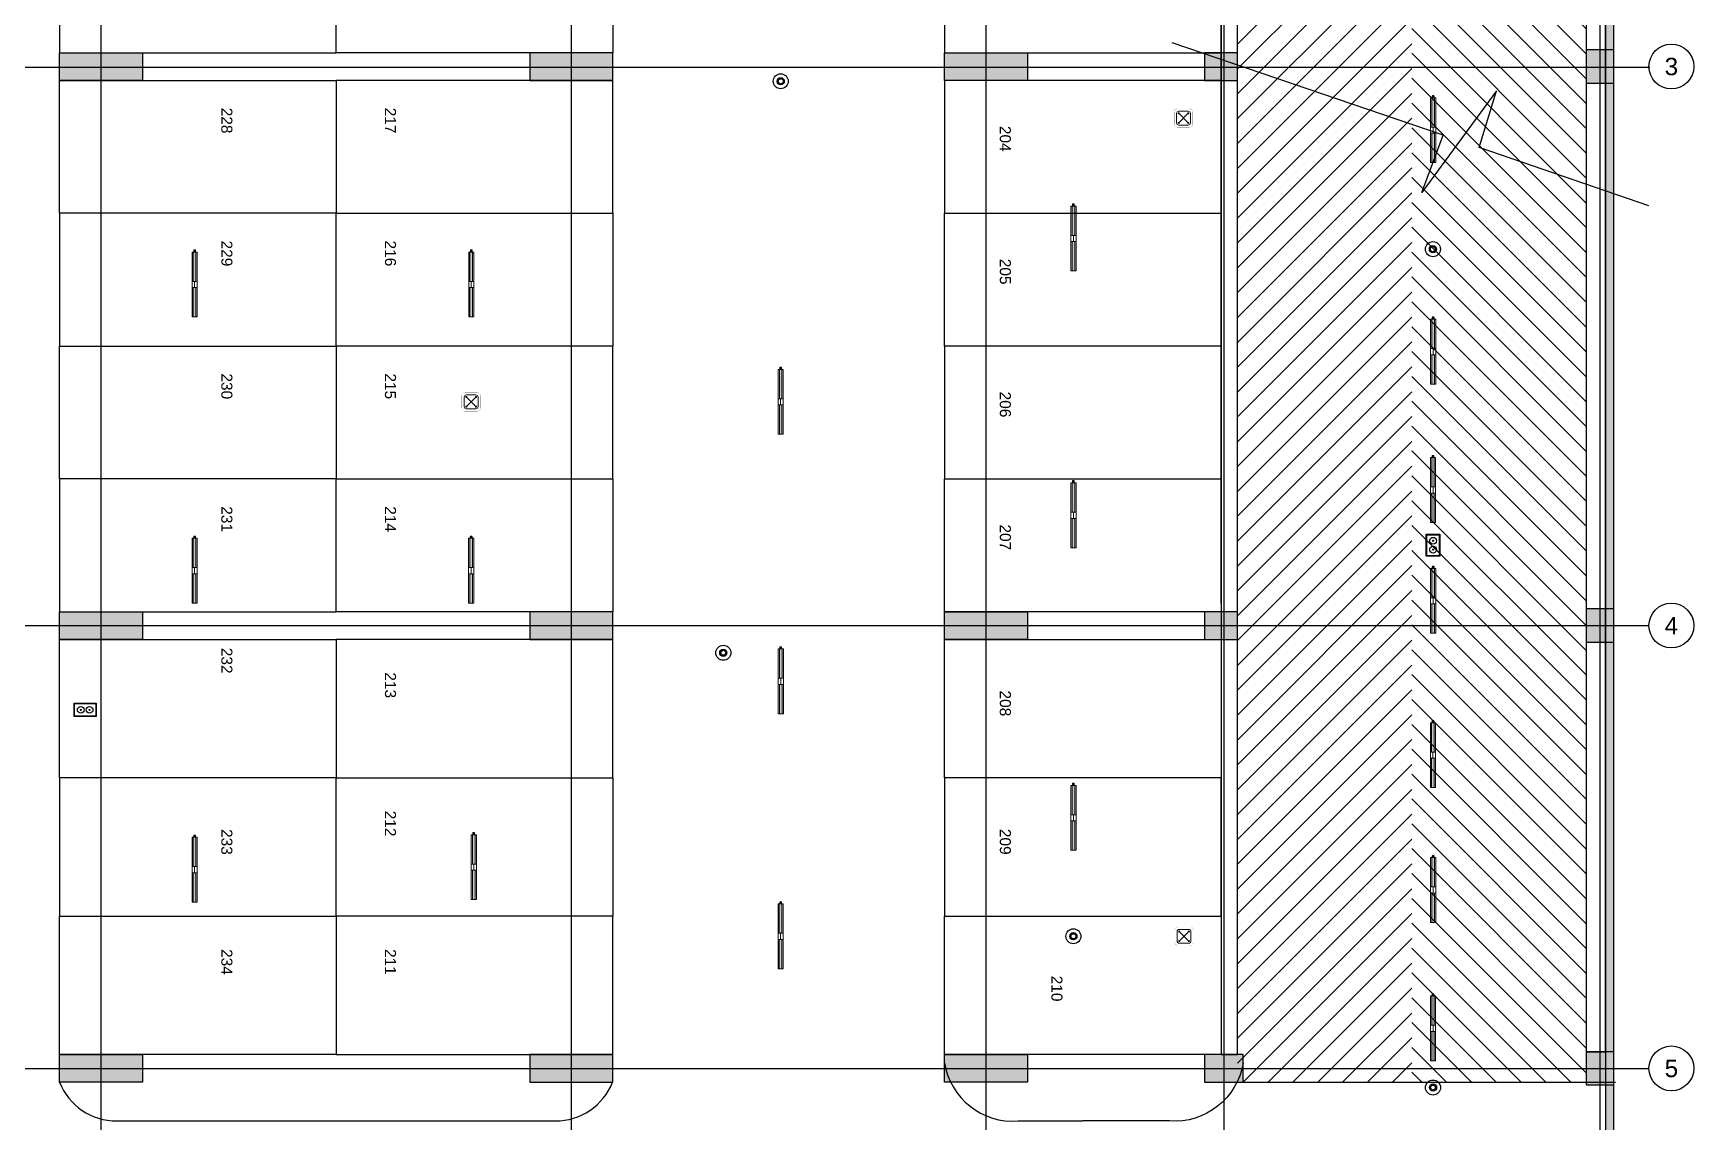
# Model space of a CAD drawing. Header units: metres. Extents: x 86 to 375, y -25 to 177.
# Drawn here: x 150.01 to 180.03, y 50.74 to 70.41 of the extents above; entities that cross this region are included whole.
import ezdxf
from ezdxf.enums import TextEntityAlignment as Align

# ---------------------------------------------------------------- set-up
doc = ezdxf.new("R2010")
doc.units = ezdxf.units.M
doc.linetypes.add('LÍNEAS_OCULTASX2', pattern=[0.75, 0.5, -0.25])
for name, color, linetype, lineweight in [('-CN-GYD-ILUMINACIÓN', 3, 'Continuous', 20), ('-CN-GYD-TUBERÍA TOMACORRIENTE PVC', 86, 'Continuous', 18), ('Piso', 253, 'Continuous', 30), ('Textos 1', 7, 'Continuous', 25)]:
    doc.layers.add(name, color=color, linetype=linetype, lineweight=lineweight)
doc.layers.add('-CN-GYD-VENTANA GRAFICA', color=7, linetype='Continuous', lineweight=5, true_color=0xa953a0)
for name, color, linetype in [('A_CIRCULO DE EJES', 252, 'Continuous'), ('GG_EMERGENCIA 03', 1, 'Continuous'), ('GG_PISO 2', 8, 'Continuous'), ('suiches', 3, 'Continuous')]:
    doc.layers.add(name, color=color, linetype=linetype)
doc.styles.add('A_TEXT1', font='arial.ttf')
doc.styles.get("Standard").update_dxf_attribs({"font": 'arial.ttf'})
pattern_1 = [(270, (73.633, -1.35), (10.40324, -6.00631), [1.50158, -10.51105]), (360, (73.6335, -2.101), (10.40324, 6.00631), [0.75079, -20.05569]), (360, (73.6335, -2.289), (10.40324, 6.00631), [0.60063, -20.20584]), (360, (73.6335, -1.9134), (10.40324, 6.00631), [0.60063, -20.20584]), (330, (73.633, -2.477), (10.40324, 6.00631), [0.4805, -11.53212]), (30, (73.633, -1.726), (4e-09, 12.01262), [0.4805, -11.53212])]
pattern_2 = [(135, (0.0614115, 0.1), (-0.00112253, -0.00112253), [])]

# ---------------------------------------------------------------- blocks, each defined once
blk = doc.blocks.new('GG_HERMETICA')
h = blk.add_hatch()
h.set_pattern_fill('SWAMP', color=252, scale=0.472938, angle=270)
h.set_pattern_definition(pattern_1)
h.paths.add_polyline_path([(-20, -30), (-20, 17), (-550, 17), (-550, -30)])
h = blk.add_hatch()
h.set_pattern_fill('SWAMP', color=252, scale=0.472938, angle=270)
h.set_pattern_definition(pattern_1)
h.paths.add_polyline_path([(620, -30), (620, 17), (90, 17), (90, -30)])
at = {"layer": '-CN-GYD-ILUMINACIÓN', "color": 1, "extrusion": (0, 0, -1)}
for p, q in [((-550, -53), (-550, 40)), ((-550, 40), (-525, 40)), ((-525, 40), (-20, 40)), ((90, 40), (620, 40)), ((620, 40), (620, -53)), ((-20, -53), (-550, -53)), ((594, -53), (90, -53)), ((620, -53), (594, -53))]:
    blk.add_line(p, q, dxfattribs=at)
at = {"layer": '-CN-GYD-ILUMINACIÓN', "color": 1}
for p, q in [((90, 40), (-20, 40)), ((-20, 40), (-20, -53)), ((90, -53), (90, 40)), ((622, 6), (620, 6)), ((620, 6), (620, -6)), ((622, 10), (623, 11)), ((622, 8), (622, 10)), ((622, 7), (622, 8)), ((622, 5), (622, 7)), ((622, -6), (622, 6)), ((623, 4), (622, 5)), ((622, -3), (623, 1)), ((623, 11), (623, 11)), ((623, 11), (630, 11)), ((623, 1), (623, 4)), ((623, 1), (623, 1)), ((630, 11), (630, 6)), ((630, 6), (631, 6)), ((631, 6), (631, 9)), ((631, 9), (639, 9)), ((639, 9), (639, 6)), ((639, 6), (640, 6)), ((640, 10), (650, 10)), ((640, 6), (640, 10)), ((650, 10), (652, 8)), ((652, 8), (656, 8)), ((656, 8), (658, 8)), ((658, 8), (661, 5)), ((661, 5), (661, -6)), ((-20, -6), (90, -6)), ((620, -19), (620, -6)), ((622, -19), (620, -19)), ((622, -6), (622, -3)), ((622, -6), (622, -9)), ((622, -6), (622, -19)), ((622, -9), (623, -13)), ((623, -17), (622, -18)), ((622, -18), (622, -19)), ((622, -19), (622, -21)), ((622, -21), (622, -22)), ((622, -22), (623, -24)), ((623, -13), (623, -14)), ((623, -14), (623, -17)), ((623, -24), (623, -24)), ((623, -24), (630, -24)), ((630, -24), (630, -19)), ((630, -19), (631, -19)), ((631, -19), (631, -22)), ((631, -22), (639, -22)), ((639, -22), (639, -19)), ((639, -19), (640, -19)), ((640, -19), (640, -22)), ((640, -22), (650, -22)), ((650, -22), (652, -20)), ((652, -20), (656, -20)), ((656, -20), (658, -20)), ((658, -20), (661, -17)), ((661, -17), (661, -6))]:
    blk.add_line(p, q, dxfattribs=at)
for points in [[(623, 4), (630, 4)], [(623, 1), (630, 1)], [(629, 11), (629, 4), (629, 1), (629, -6)], [(630, 6), (630, -6)], [(631, 6), (631, -6)], [(639, 2), (631, 2)], [(639, 6), (639, -6)], [(640, 6), (640, -6)], [(640, 1), (650, 1), (650, 3), (640, 3)], [(650, 3), (652, 5)], [(650, 1), (652, -3)], [(652, 8), (652, -6)], [(-20, -53), (90, -53)], [(623, -14), (630, -14)], [(623, -17), (630, -17)], [(629, -24), (629, -17), (629, -14), (629, -6)], [(630, -19), (630, -6)], [(631, -19), (631, -6)], [(639, -15), (631, -15)], [(639, -19), (639, -6)], [(640, -19), (640, -6)], [(640, -14), (650, -14), (650, -15), (640, -15)], [(650, -14), (652, -10)], [(650, -15), (652, -17)], [(652, -20), (652, -6)]]:
    blk.add_lwpolyline(points, dxfattribs=at)
at = {"color": 1}
for points in [[(-20, 17), (-20, -30), (-550, -30), (-550, 17)], [(620, 17), (620, -30), (90, -30), (90, 17)]]:
    blk.add_lwpolyline(points, close=True, dxfattribs=at)
blk = doc.blocks.new('Caja de paso')
at = {"layer": '-CN-GYD-TUBERÍA TOMACORRIENTE PVC', "const_width": 0.00173}
blk.add_lwpolyline([(-0.111, 0.067), (-0.111, -0.067, 0.414214), (-0.067, -0.111), (0.067, -0.111, 0.414214), (0.111, -0.067), (0.111, 0.067, 0.414214), (0.067, 0.111), (-0.067, 0.111, 0.414214)], format="xyb", close=True, dxfattribs=at)
at = {"layer": '-CN-GYD-TUBERÍA TOMACORRIENTE PVC'}
blk.add_lwpolyline([(-0.057, -0.082), (0.057, -0.082, 0.414214), (0.082, -0.057), (0.082, 0.057, 0.414214), (0.057, 0.082), (-0.057, 0.082, 0.414214), (-0.082, 0.057), (-0.082, -0.057, 0.414214)], format="xyb", close=True, dxfattribs=at)
at = {"layer": '-CN-GYD-TUBERÍA TOMACORRIENTE PVC', "linetype": 'LÍNEAS_OCULTASX2'}
for points in [[(-0.057, 0.057), (0.057, -0.057)], [(0.057, 0.057), (-0.057, -0.057)]]:
    blk.add_lwpolyline(points, dxfattribs=at)
at = {"layer": '-CN-GYD-TUBERÍA TOMACORRIENTE PVC'}
for centre in [(-0.057, 0.057), (0.057, 0.057), (-0.057, -0.057), (0.057, -0.057)]:
    blk.add_circle(centre, 0.00665, dxfattribs=at)
blk = doc.blocks.new('O6C20-MDW')
at = {"layer": 'suiches'}
for radius in [129, 62.1, 43.1]:
    blk.add_circle((63166, 32657), radius, dxfattribs=at)
blk = doc.blocks.new('A_B_Eje')
at = {"layer": 'A_CIRCULO DE EJES', "ltscale": 1.5}
blk.add_circle((0, 0), 0.0045, dxfattribs=at)
at = {"layer": 'A_CIRCULO DE EJES', "ltscale": 1.5, "style": 'A_TEXT1'}
blk.add_attdef('EJE', text='', height=0.0035, dxfattribs=at).set_placement((0, 0), align=Align.MIDDLE_CENTER)
blk = doc.blocks.new('A$Cc7fbbbd8')
at = {"layer": 'GG_EMERGENCIA 03', "ltscale": 0.3}
h = blk.add_hatch(dxfattribs=at)
h.set_pattern_fill('ANSI31', color=256, scale=0.0005, angle=90)
h.set_pattern_definition(pattern_2)
edge = h.paths.add_edge_path()
edge.add_arc((0.061, 0.14), 0.00475, 0, 360)
h = blk.add_hatch(dxfattribs=at)
h.set_pattern_fill('ANSI31', color=256, scale=0.0005, angle=90)
h.set_pattern_definition(pattern_2)
edge = h.paths.add_edge_path()
edge.add_arc((0.061, 0.06), 0.00475, 0, 360)
for points in [[(0, 0), (0, 0.2), (0.123, 0.2), (0.123, 0)], [(0.005, 0.005), (0.005, 0.195), (0.118, 0.195), (0.118, 0.005)]]:
    blk.add_lwpolyline(points, close=True, dxfattribs=at)
for centre, radius in [((0.061, 0.14), 0.0305), ((0.061, 0.06), 0.0305), ((0.061, 0.14), 0.00475), ((0.061, 0.06), 0.00475)]:
    blk.add_circle(centre, radius, dxfattribs=at)

msp = doc.modelspace()

# ---------------------------------------------------------------- hatches: boundary and pattern name
at = {"layer": 'GG_PISO 2', "ltscale": 0.03}
h = msp.add_hatch(color=256, dxfattribs=at)
h.dxf.hatch_style = 1
h.paths.add_polyline_path([(168.52, 42.282), (167.587, 42.282), (167.587, 42.132), (168.52, 42.132)])
h.paths.add_polyline_path([(169.582, 44.982), (169.582, 41.544), (169.732, 41.544), (169.733, 44.982)])
h.paths.add_polyline_path([(169.52, 42.282), (169.582, 42.282), (169.582, 42.132), (169.52, 42.132)])
h.paths.add_polyline_path([(166.087, 42.282), (161.536, 42.282), (161.536, 42.132), (166.087, 42.132)])
h.paths.add_polyline_path([(164.386, 42.096), (164.386, 42.132), (164.236, 42.132), (164.236, 42.096)])
h.paths.add_polyline_path([(164.387, 39.769), (164.237, 39.769), (164.236, 41.094), (164.386, 41.094)])
h.paths.add_polyline_path([(164.236, 40.121), (164.236, 40.271), (163.603, 40.272), (163.603, 40.122)])
h.paths.add_polyline_path([(162.149, 40.121), (162.149, 40.271), (162.803, 40.272), (162.803, 40.122)])
h.paths.add_polyline_path([(160.785, 40.122), (160.785, 40.272), (161.349, 40.272), (161.349, 40.122)])
h.paths.add_polyline_path([(161.088, 39.769), (160.938, 39.769), (160.938, 40.122), (161.088, 40.122)])
h.paths.add_polyline_path([(162.737, 39.769), (162.587, 39.769), (162.587, 40.121), (162.737, 40.121)])
h.paths.add_polyline_path([(157.293, 40.171), (157.293, 40.321), (159.485, 40.321), (159.485, 40.171)])
h.paths.add_polyline_path([(157.144, 39.109), (157.142, 42.282), (157.292, 42.281), (157.292, 42.131), (157.293, 42.131), (157.294, 39.109)])
h.paths.add_polyline_path([(158.045, 39.769), (157.895, 39.769), (158.045, 39.769)])
h.paths.add_polyline_path([(157.146, 44.983), (157.141, 43.182), (157.291, 43.182), (157.296, 44.983)])
h.paths.add_polyline_path([(161.686, 42.282), (161.536, 42.282), (161.536, 43.284), (159.633, 43.284), (159.635, 42.282), (159.485, 42.282), (159.483, 43.433), (160.435, 43.433), (160.435, 44.982), (160.585, 44.982), (160.585, 43.433), (161.536, 43.433), (161.536, 44.982), (161.686, 44.982)])
h.paths.add_polyline_path([(162.486, 42.282), (162.636, 42.282), (162.636, 42.282)])
h.paths.add_polyline_path([(157.146, 44.982), (174.735, 44.982), (174.735, 45.132), (157.146, 45.132)])
h.paths.add_polyline_path([(178.43, 44.982), (176.533, 44.982), (176.533, 45.132), (178.43, 45.132)])
h.paths.add_polyline_path([(178.58, 87.982), (178.43, 87.982), (178.43, 37.199), (176.841, 37.199), (176.841, 39.212), (177.431, 39.213), (177.431, 39.363), (176.69, 39.363), (176.691, 35.599), (177.493, 35.599), (177.493, 35.749), (176.841, 35.749), (176.841, 37.049), (178.43, 37.049), (178.43, 34.257), (178.58, 34.257)])
h.paths.add_polyline_path([(157.946, 36.217), (157.972, 36.067), (157.294, 36.067), (157.294, 33.847), (157.144, 33.847), (157.144, 36.217)])
h.paths.add_polyline_path([(160.482, 36.217), (160.511, 36.067), (158.948, 36.067), (158.976, 36.217)])
h.paths.add_polyline_path([(162.7, 36.217), (162.728, 36.067), (161.485, 36.067), (161.513, 36.217)])
h.paths.add_polyline_path([(162.037, 33.847), (162.187, 33.847), (162.187, 33.873), (162.187, 36.067), (162.037, 36.067), (162.037, 33.873)])
h.paths.add_polyline_path([(163.739, 36.217), (163.713, 36.067), (164.336, 36.067), (164.336, 33.847), (164.487, 33.847), (164.487, 36.217)])
h.paths.add_polyline_path([(157.144, 33.697), (164.487, 33.697), (164.487, 33.847), (157.144, 33.847)])
h.paths.add_polyline_path([(138.525, 87.983), (138.525, 88.133), (133.699, 88.132), (133.699, 87.982)])
h.paths.add_polyline_path([(167.995, 84.827), (167.845, 84.827), (167.845, 87.982), (167.995, 87.982)])
h.paths.add_polyline_path([(167.133, 84.977), (166.983, 84.977), (166.983, 86.582), (167.133, 86.582)])
h.paths.add_polyline_path([(159.485, 84.827), (159.485, 84.977), (167.845, 84.977), (167.845, 84.827)])
h.paths.add_polyline_path([(166.983, 87.632), (166.983, 87.782)])
h.paths.add_polyline_path([(159.635, 85.974), (159.485, 85.974), (159.485, 86.582), (159.635, 86.582)])
h.paths.add_polyline_path([(159.635, 85.974), (159.485, 85.974), (159.485, 86.582), (159.635, 86.582)], flags=16)
h.paths.add_polyline_path([(159.635, 85.974), (159.485, 85.974), (159.485, 86.582), (159.635, 86.582)], flags=17)
h.paths.add_polyline_path([(164.236, 39.769), (164.237, 39.109), (162.737, 39.109), (162.737, 39.769), (162.587, 39.769), (162.587, 39.109), (161.088, 39.109), (161.088, 39.769), (160.938, 39.769), (160.938, 39.109), (157.144, 39.109), (157.144, 38.959), (164.387, 38.959), (164.387, 39.769)])
at = {"layer": 'GG_PISO 2'}
h = msp.add_hatch(color=256, dxfattribs=at)
h.paths.add_polyline_path([(136.284, 87.582), (136.284, 88.082), (135.585, 88.082), (135.585, 87.582)])
h.paths.add_polyline_path([(178.581, 87.582), (178.581, 88.082), (177.88, 88.082), (177.88, 87.582)])
h.paths.add_polyline_path([(171.882, 87.582), (171.882, 88.082), (171.182, 88.082), (171.182, 87.582)])
h.paths.add_polyline_path([(151.485, 86.582), (150.985, 86.582), (150.985, 88.082), (151.485, 88.082)])
h.paths.add_polyline_path([(143.985, 86.582), (143.485, 86.582), (143.485, 88.082), (143.985, 88.082)])
h.paths.add_polyline_path([(167.483, 86.582), (166.983, 86.582), (166.983, 88.082), (167.483, 88.082)])
h.paths.add_polyline_path([(159.985, 86.582), (159.485, 86.582), (159.485, 88.082), (159.985, 88.082)])
h.paths.add_polyline_path([(136.084, 77.507), (136.084, 78.107), (135.584, 78.107), (135.585, 77.507)])
h.paths.add_polyline_path([(178.581, 77.507), (178.581, 78.107), (178.081, 78.107), (178.081, 77.507)])
h.paths.add_polyline_path([(171.78, 77.557), (171.78, 78.057), (171.081, 78.057), (171.081, 77.557)])
h.paths.add_polyline_path([(167.983, 78.057), (167.983, 77.557), (166.483, 77.557), (166.483, 78.057)])
h.paths.add_polyline_path([(151.985, 78.057), (151.985, 77.557), (150.485, 77.557), (150.485, 78.057)])
h.paths.add_polyline_path([(158.985, 78.057), (158.985, 77.557), (160.485, 77.557), (160.485, 78.057)])
h.paths.add_polyline_path([(142.985, 78.057), (142.985, 77.557), (144.485, 77.557), (144.485, 78.057)])
h.paths.add_polyline_path([(136.084, 69.507), (136.084, 70.107), (135.585, 70.107), (135.585, 69.507)])
h.paths.add_polyline_path([(178.581, 69.507), (178.581, 70.107), (178.081, 70.107), (178.081, 69.507)])
h.paths.add_polyline_path([(171.78, 69.557), (171.78, 70.057), (171.181, 70.057), (171.181, 69.557)])
h.paths.add_polyline_path([(167.983, 70.057), (167.983, 69.557), (166.483, 69.557), (166.483, 70.057)])
h.paths.add_polyline_path([(151.985, 70.057), (151.985, 69.557), (150.485, 69.557), (150.485, 70.057)])
h.paths.add_polyline_path([(158.985, 70.057), (158.985, 69.557), (160.485, 69.557), (160.485, 70.057)])
h.paths.add_polyline_path([(142.985, 70.057), (142.985, 69.557), (144.485, 69.557), (144.485, 70.057)])
h.paths.add_polyline_path([(136.087, 59.407), (136.084, 60.007), (135.585, 60.007), (135.588, 59.407)])
h.paths.add_polyline_path([(178.58, 59.407), (178.581, 60.007), (178.081, 60.007), (178.08, 59.407)])
h.paths.add_polyline_path([(171.78, 59.457), (171.78, 59.957), (171.181, 59.957), (171.181, 59.457)])
h.paths.add_polyline_path([(167.983, 59.957), (167.983, 59.457), (166.483, 59.457), (166.483, 59.957)])
h.paths.add_polyline_path([(151.985, 59.957), (151.985, 59.457), (150.485, 59.457), (150.485, 59.957)])
h.paths.add_polyline_path([(158.985, 59.957), (158.985, 59.457), (160.485, 59.457), (160.485, 59.957)])
h.paths.add_polyline_path([(142.985, 59.957), (142.985, 59.457), (144.485, 59.457), (144.485, 59.957)])
h.paths.add_polyline_path([(178.581, 51.412), (178.581, 52.007), (178.08, 52.007), (178.081, 51.412)])
h.paths.add_polyline_path([(171.881, 51.457), (171.881, 51.957), (171.182, 51.957), (171.182, 51.457)])
h.paths.add_polyline_path([(136.284, 51.457), (136.284, 51.957), (135.585, 51.957), (135.585, 51.457)])
h.paths.add_polyline_path([(167.983, 51.957), (167.983, 51.457), (166.483, 51.457), (166.483, 51.957)])
h.paths.add_polyline_path([(151.985, 51.957), (151.985, 51.457), (150.485, 51.457), (150.485, 51.957)])
h.paths.add_polyline_path([(158.985, 51.957), (158.985, 51.457), (160.485, 51.457), (160.485, 51.957)])
h.paths.add_polyline_path([(142.985, 51.957), (142.985, 51.457), (144.485, 51.457), (144.485, 51.957)])
h.paths.add_polyline_path([(178.577, 41.732), (178.581, 42.332), (178.081, 42.332), (178.076, 41.732)])
h.paths.add_polyline_path([(171.881, 41.782), (171.881, 42.282), (171.182, 42.282), (171.182, 41.782)])
h.paths.add_polyline_path([(159.985, 40.171), (159.985, 42.282), (159.485, 42.282), (159.485, 40.171)])
h.paths.add_polyline_path([(136.284, 41.782), (136.284, 42.282), (135.585, 42.282), (135.585, 41.782)])
h.paths.add_polyline_path([(166.087, 42.282), (167.587, 42.282), (167.587, 41.782), (166.087, 41.782)])
h.paths.add_polyline_path([(143.985, 40.782), (143.985, 42.282), (143.485, 42.282), (143.485, 40.782)])
h.paths.add_polyline_path([(151.485, 40.782), (151.485, 42.282), (150.985, 42.282), (150.985, 40.782)])
h.paths.add_polyline_path([(178.581, 33.757), (178.581, 34.257), (177.881, 34.257), (177.881, 33.757)])
h.paths.add_polyline_path([(171.981, 33.757), (171.981, 34.257), (171.281, 34.257), (171.281, 33.757)])
h.paths.add_polyline_path([(136.285, 33.757), (136.285, 34.257), (135.585, 34.257), (135.585, 33.757)])
h.paths.add_polyline_path([(166.983, 33.757), (166.983, 36.157), (167.483, 36.157), (167.483, 33.757)])
h.paths.add_polyline_path([(159.485, 36.157), (159.485, 33.757), (159.985, 33.757), (159.985, 36.157)])
h.paths.add_polyline_path([(150.985, 36.157), (150.985, 33.757), (151.485, 33.757), (151.485, 36.157)])
h.paths.add_polyline_path([(143.985, 36.157), (143.985, 33.757), (143.485, 33.757), (143.485, 36.157)])
at = {"layer": 'Piso', "true_color": 0xc7c8ca}
h = msp.add_hatch(dxfattribs=at)
h.set_pattern_fill('ANSI31', color=9, scale=0.1, angle=-41.916, style=0)
h.set_pattern_definition([(45, (173.63116, 55.89844), (-0.2245064, 0.2245064), [])])
h.paths.add_polyline_path([(174.93, 78.757), (174.93, 51.457), (171.78, 51.457), (171.78, 77.407), (171.78, 78.057), (171.637, 78.057), (171.317, 78.456), (170.927, 78.68), (170.483, 78.758)])
h = msp.add_hatch(dxfattribs=at)
h.set_pattern_fill('ANSI31', color=9, scale=0.1, angle=-41.916, style=0)
h.set_pattern_definition([(135, (176.9535, 55.89844), (0.2245064, 0.2245064), [])])
h.paths.add_polyline_path([(174.93, 78.757), (174.93, 51.457), (178.09, 51.457), (178.07, 78.757)])

# ---------------------------------------------------------------- linework, layer by layer
at = {"layer": 'GG_PISO 2'}
for p, q in [((151.235, 88.929), (151.235, 30.792)), ((159.735, 88.929), (159.735, 30.792)), ((167.233, 88.929), (167.233, 30.792)), ((167.233, 88.929), (167.233, 30.792)), ((171.531, 88.929), (171.531, 30.867)), ((178.331, 88.929), (178.331, 30.867)), ((171.483, 60.109), (171.483, 77.257)), ((134.922, 69.798), (179.232, 69.798)), ((134.906, 59.707), (179.217, 59.707)), ((134.706, 51.707), (179.217, 51.707)), ((171.881, 51.457), (178.611, 51.457)), ((151.521, 50.757), (159.448, 50.757))]:
    msp.add_line(p, q, dxfattribs=at)
for points in [[(178.58, 87.982), (178.43, 87.982), (178.43, 34.257), (178.58, 34.257)], [(171.78, 77.557), (171.483, 77.557), (171.483, 51.957), (171.78, 51.957)], [(178.43, 77.557), (178.08, 77.557), (178.08, 52.007), (178.43, 52.007)], [(155.485, 72.557), (150.485, 72.557), (150.485, 70.057), (155.485, 70.057)], [(155.485, 72.557), (160.485, 72.557), (160.485, 70.057), (155.485, 70.057)], [(166.483, 72.56), (166.483, 70.057), (171.483, 70.057), (171.483, 72.56)], [(151.985, 70.057), (151.985, 69.557), (150.485, 69.557), (150.485, 70.057)], [(158.985, 70.057), (158.985, 69.557), (160.485, 69.557), (160.485, 70.057)], [(167.983, 70.057), (167.983, 69.557), (166.483, 69.557), (166.483, 70.057)], [(171.78, 69.557), (171.78, 70.057), (171.181, 70.057), (171.181, 69.557)], [(178.581, 69.507), (178.581, 70.107), (178.081, 70.107), (178.081, 69.507)], [(155.485, 67.157), (150.485, 67.157), (150.485, 69.557), (155.485, 69.557)], [(155.485, 67.157), (160.485, 67.157), (160.485, 69.557), (155.485, 69.557)], [(171.483, 67.157), (171.483, 69.557), (166.483, 69.557), (166.483, 67.157)], [(155.485, 67.157), (150.485, 67.157), (150.485, 64.757), (155.485, 64.757)], [(155.485, 67.157), (160.485, 67.157), (160.485, 64.757), (155.485, 64.757)], [(171.483, 67.157), (171.483, 64.757), (166.483, 64.757), (166.483, 67.157)], [(155.485, 62.357), (150.485, 62.357), (150.485, 64.757), (155.485, 64.757)], [(155.485, 62.357), (160.485, 62.357), (160.485, 64.757), (155.485, 64.757)], [(171.483, 62.357), (171.483, 64.757), (166.483, 64.757), (166.483, 62.357)], [(155.485, 62.357), (150.485, 62.357), (150.485, 59.957), (155.485, 59.957)], [(155.485, 62.357), (160.485, 62.357), (160.485, 59.957), (155.485, 59.957)], [(171.483, 62.357), (171.483, 59.957), (166.483, 59.957), (166.483, 62.357)], [(151.985, 59.957), (151.985, 59.457), (150.485, 59.457), (150.485, 59.957)], [(158.985, 59.957), (158.985, 59.457), (160.485, 59.457), (160.485, 59.957)], [(167.983, 59.957), (167.983, 59.457), (166.483, 59.457), (166.483, 59.957)], [(171.78, 59.457), (171.78, 59.957), (171.181, 59.957), (171.181, 59.457)], [(178.58, 59.407), (178.581, 60.007), (178.081, 60.007), (178.08, 59.407)], [(155.485, 56.957), (150.485, 56.957), (150.485, 59.457), (155.485, 59.457)], [(155.485, 56.957), (160.485, 56.957), (160.485, 59.457), (155.485, 59.457)], [(166.483, 56.957), (166.483, 59.457), (171.483, 59.457), (171.483, 56.957)], [(155.485, 56.957), (150.485, 56.957), (150.485, 54.457), (155.485, 54.457)], [(155.485, 56.957), (160.485, 56.957), (160.485, 54.457), (155.485, 54.457)], [(166.483, 56.957), (166.483, 54.457), (171.483, 54.457), (171.483, 56.957)], [(155.485, 51.957), (150.485, 51.957), (150.485, 54.457), (155.485, 54.457)], [(155.485, 51.957), (160.485, 51.957), (160.485, 54.457), (155.485, 54.457)], [(166.483, 51.957), (166.483, 54.457), (171.483, 54.457), (171.483, 51.957)], [(151.985, 51.957), (151.985, 51.457), (150.485, 51.457), (150.485, 51.957)], [(158.985, 51.957), (158.985, 51.457), (160.485, 51.457), (160.485, 51.957)], [(167.983, 51.957), (167.983, 51.457), (166.483, 51.457), (166.483, 51.957)], [(171.881, 51.457), (171.881, 51.957), (171.182, 51.957), (171.182, 51.457)], [(178.581, 51.412), (178.581, 52.007), (178.08, 52.007), (178.081, 51.412)]]:
    msp.add_lwpolyline(points, close=True, dxfattribs=at)
msp.add_lwpolyline([(179.217, 67.292), (176.145, 68.342), (176.463, 69.367), (175.11, 67.531), (175.496, 68.564), (170.599, 70.237)], dxfattribs=at)
for points in [[(166.483, 51.807), (166.483, 51.807, 0.389268), (167.816, 50.757), (168.983, 50.757)], [(171.881, 51.807, -0.389268), (170.548, 50.757), (168.983, 50.757)]]:
    msp.add_lwpolyline(points, format="xyb", dxfattribs=at)
for centre, start, end in [((151.515, 51.864), 201.5653, 270.3537), ((159.455, 51.864), 269.6463, 338.4347)]:
    msp.add_arc(centre, 1.107, start, end, dxfattribs=at)

# ---------------------------------------------------------------- block references
at = {"layer": '-CN-GYD-VENTANA GRAFICA', "linetype": 'Continuous', "ltscale": 10, "xscale": 1.523145158877299, "yscale": 1.523145158877299, "zscale": 1.523145158877299, "rotation": 90}
msp.add_blockref('Caja de paso', (170.803, 68.875), dxfattribs=at)
at = {"layer": '-CN-GYD-VENTANA GRAFICA', "xscale": 0.001, "yscale": 0.001, "zscale": 0.001, "rotation": 90}
for p in [(175.309, 68.621), (168.807, 66.664), (152.922, 65.834), (157.923, 65.834), (175.309, 64.621), (163.515, 63.716), (175.307, 62.121), (168.807, 61.664), (152.922, 60.664), (157.922, 60.664), (175.309, 60.121), (163.517, 58.664), (175.305, 57.33), (168.807, 56.199), (152.922, 55.262), (157.968, 55.307), (175.309, 54.895), (163.514, 54.058), (175.307, 52.395)]:
    msp.add_blockref('GG_HERMETICA', p, dxfattribs=at)
at = {"layer": '-CN-GYD-VENTANA GRAFICA', "linetype": 'Continuous', "ltscale": 10, "xscale": 1.523145158877299, "yscale": 1.523145158877299, "zscale": 1.523145158877299}
for p in [(157.927, 63.749), (170.813, 54.094)]:
    msp.add_blockref('Caja de paso', p, dxfattribs=at)
ref = msp.add_blockref('A_B_Eje', (179.622, 69.807), dxfattribs=dict(xscale=90, yscale=90, zscale=90))
ref.add_attrib('EJE', '3', dxfattribs={"color": 7, "ltscale": 1.5, "height": 0.315, "style": 'A_TEXT1'}).set_placement((179.622, 69.807), align=Align.MIDDLE_CENTER)
ref = msp.add_blockref('A_B_Eje', (179.622, 59.707), dxfattribs=dict(xscale=90, yscale=90, zscale=90))
ref.add_attrib('EJE', '4', dxfattribs={"color": 7, "ltscale": 1.5, "height": 0.315, "style": 'A_TEXT1'}).set_placement((179.622, 59.707), align=Align.MIDDLE_CENTER)
ref = msp.add_blockref('A_B_Eje', (179.622, 51.707), dxfattribs=dict(xscale=90, yscale=90, zscale=90))
ref.add_attrib('EJE', '5', dxfattribs={"color": 7, "ltscale": 1.5, "height": 0.315, "style": 'A_TEXT1'}).set_placement((179.622, 51.707), align=Align.MIDDLE_CENTER)
at = {"layer": 'suiches', "lineweight": 0, "xscale": 0.00105193048980394, "yscale": 0.00105193048980394, "zscale": 0.00105193048980394}
for p in [(97.076, 35.187), (108.866, 32.154), (96.039, 24.862), (102.366, 19.741), (108.867, 17.008)]:
    msp.add_blockref('O6C20-MDW', p, dxfattribs=at)
at = {"layer": 'Textos 1', "xscale": 2, "yscale": 2, "zscale": 2}
for p, rotation in [((175.436, 61.359), 180), ((151.15, 58.062), 89.99999999999997)]:
    msp.add_blockref('A$Cc7fbbbd8', p, dxfattribs=dict(at, rotation=rotation))

# ---------------------------------------------------------------- texts
at = {"layer": 'GG_PISO 2', "char_height": 0.2, "attachment_point": 1, "rotation": 270}
for s, width, insert in [('228', 1.39428, (153.611, 69.063)), ('217', 1.35043, (156.569, 69.063)), ('204', 0.89145, (167.683, 68.734)), ('229', 1.25263, (153.611, 66.663)), ('216', 1.51574, (156.569, 66.663)), ('205', 0.89145, (167.683, 66.334)), ('230', 1.2206, (153.611, 64.263)), ('215', 1.52757, (156.569, 64.263)), ('206', 0.89145, (167.683, 63.934)), ('231', 1.23243, (153.611, 61.863)), ('214', 1.38591, (156.569, 61.863)), ('207', 0.89145, (167.683, 61.534)), ('232', 1.19925, (153.611, 59.306)), ('213', 1.90594, (156.569, 58.863)), ('208', 0.89145, (167.683, 58.534)), ('212', 1.36456, (156.569, 56.363)), ('233', 1.25935, (153.611, 56.031)), ('209', 0.89145, (167.683, 56.034)), ('234', 1.42465, (153.611, 53.863)), ('211', 1.45973, (156.569, 53.863)), ('210', 0.89145, (168.615, 53.382))]:
    msp.add_mtext_dynamic_manual_height_columns(s, width=width, gutter_width=5, heights=[0], dxfattribs=dict(at, insert=insert))

doc.saveas('drawing.dxf')
